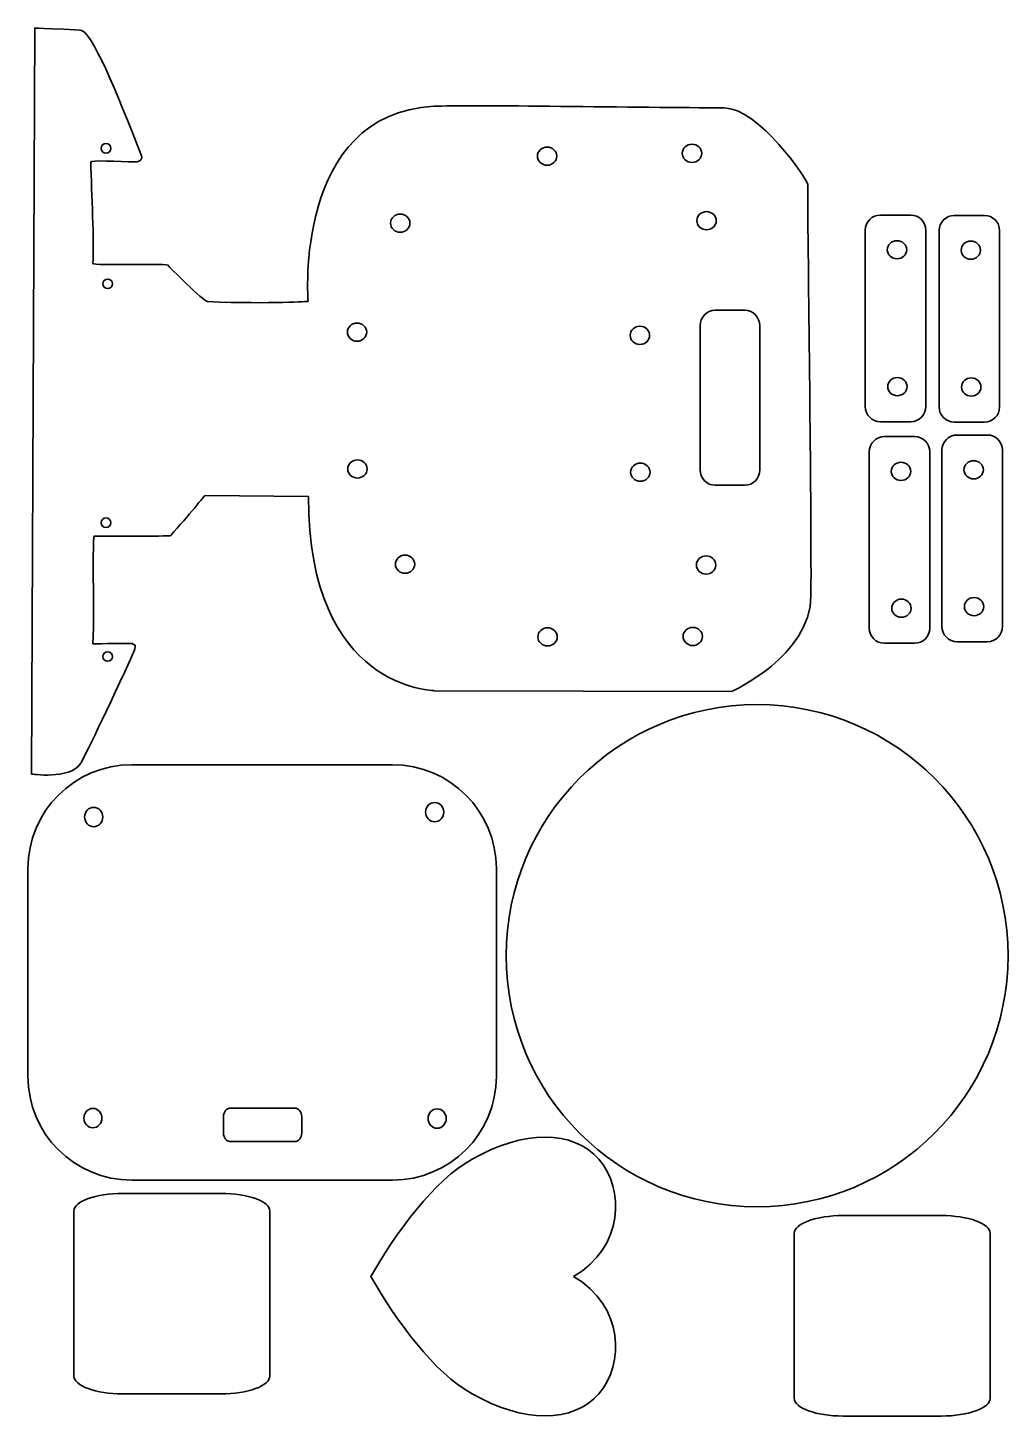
# Model space of a CAD drawing. Header units: centimetres. Extents: x 0.3 to 20.9, y 0.1 to 29.4.
import ezdxf

# ---------------------------------------------------------------- set-up
doc = ezdxf.new("R2010")
doc.units = ezdxf.units.CM

msp = doc.modelspace()

# ---------------------------------------------------------------- linework, layer by layer
at = {"color": 205, "linetype": 'Continuous', "lineweight": 35, "true_color": 0x846699}
for points, knots in [([(1.701, 16.466), (1.696, 16.453), (2.251, 16.48), (2.506, 16.472), (2.586, 16.469), (2.495, 16.464), (2.561, 16.452), (2.61, 16.444), (2.591, 16.362), (2.57, 16.316), (2.035, 15.129), (1.47, 13.986), (1.445, 13.951), (1.202, 13.606), (0.413, 13.734), (0.413, 13.734), (0.413, 13.734), (0.483, 29.379), (0.483, 29.379), (0.483, 29.379), (0.398, 29.383), (1.434, 29.339), (1.675, 29.329), (2.196, 28.054), (2.721, 26.698), (2.749, 26.626), (2.678, 26.571), (2.59, 26.573), (2.23, 26.577), (1.655, 26.615), (1.656, 26.571), (1.677, 25.897), (1.729, 24.913), (1.701, 24.444), (1.697, 24.381), (3.344, 24.461), (3.289, 24.393), (3.28, 24.382), (4.036, 23.645), (4.104, 23.642), (5.503, 23.588), (6.218, 23.647), (6.218, 23.647), (6.218, 23.647), (5.895, 27.578), (8.859, 27.739), (9.519, 27.775), (13.262, 27.711), (14.937, 27.706), (15.679, 27.704), (16.698, 26.198), (16.699, 26.1), (16.711, 23.865), (16.777, 19.844), (16.768, 17.472), (16.763, 16.209), (15.11, 15.467), (15.11, 15.467), (15.11, 15.467), (8.872, 15.481), (8.872, 15.481), (8.872, 15.481), (6.218, 15.497), (6.225, 19.556), (6.225, 19.556), (4.053, 19.578), (4.053, 19.578), (4.053, 19.578), (3.72, 19.168), (3.33, 18.729), (3.322, 18.72), (1.725, 18.731), (1.724, 18.718), (1.681, 18.003), (1.745, 17.394), (1.701, 16.466)], [0, 0, 0, 0, 1, 1, 1, 2, 2, 2, 3, 3, 3, 4, 4, 4, 5, 5, 5, 6, 6, 6, 7, 7, 7, 8, 8, 8, 9, 9, 9, 10, 10, 10, 11, 11, 11, 12, 12, 12, 13, 13, 13, 14, 14, 14, 15, 15, 15, 16, 16, 16, 17, 17, 17, 18, 18, 18, 19, 19, 19, 20, 20, 20, 21, 21, 21, 22, 22, 22, 23, 23, 23, 24, 24, 24, 25, 25, 25, 25]), ([(2.077, 26.857), (2.077, 26.802), (2.033, 26.757), (1.977, 26.757), (1.922, 26.757), (1.877, 26.801), (1.877, 26.857), (1.877, 26.912), (1.922, 26.957), (1.977, 26.957), (2.033, 26.957), (2.077, 26.912), (2.077, 26.857)], [0, 0, 0, 0, 1, 1, 1, 2, 2, 2, 3, 3, 3, 4, 4, 4, 4]), ([(14.069, 26.753), (14.069, 26.858), (14.16, 26.943), (14.272, 26.943), (14.384, 26.943), (14.475, 26.858), (14.475, 26.753), (14.475, 26.647), (14.384, 26.562), (14.272, 26.562), (14.16, 26.562), (14.069, 26.647), (14.069, 26.753)], [0, 0, 0, 0, 1, 1, 1, 2, 2, 2, 3, 3, 3, 4, 4, 4, 4]), ([(11.029, 26.693), (11.029, 26.799), (11.12, 26.884), (11.232, 26.884), (11.344, 26.884), (11.435, 26.799), (11.435, 26.693), (11.435, 26.588), (11.344, 26.503), (11.232, 26.503), (11.12, 26.503), (11.029, 26.588), (11.029, 26.693)], [0, 0, 0, 0, 1, 1, 1, 2, 2, 2, 3, 3, 3, 4, 4, 4, 4]), ([(7.947, 25.288), (7.947, 25.393), (8.038, 25.478), (8.15, 25.478), (8.262, 25.478), (8.354, 25.393), (8.354, 25.288), (8.354, 25.183), (8.262, 25.097), (8.15, 25.097), (8.038, 25.097), (7.947, 25.183), (7.947, 25.288)], [0, 0, 0, 0, 1, 1, 1, 2, 2, 2, 3, 3, 3, 4, 4, 4, 4]), ([(14.373, 25.339), (14.373, 25.444), (14.464, 25.529), (14.577, 25.529), (14.689, 25.529), (14.78, 25.444), (14.78, 25.339), (14.78, 25.234), (14.689, 25.148), (14.577, 25.148), (14.464, 25.148), (14.373, 25.234), (14.373, 25.339)], [0, 0, 0, 0, 1, 1, 1, 2, 2, 2, 3, 3, 3, 4, 4, 4, 4]), ([(18.37, 24.729), (18.37, 24.834), (18.461, 24.92), (18.573, 24.92), (18.685, 24.92), (18.776, 24.834), (18.776, 24.729), (18.776, 24.624), (18.685, 24.539), (18.573, 24.539), (18.461, 24.539), (18.37, 24.624), (18.37, 24.729)], [0, 0, 0, 0, 1, 1, 1, 2, 2, 2, 3, 3, 3, 4, 4, 4, 4]), ([(19.919, 24.721), (19.919, 24.826), (20.01, 24.911), (20.122, 24.911), (20.234, 24.911), (20.325, 24.826), (20.325, 24.721), (20.325, 24.615), (20.234, 24.53), (20.122, 24.53), (20.01, 24.53), (19.919, 24.615), (19.919, 24.721)], [0, 0, 0, 0, 1, 1, 1, 2, 2, 2, 3, 3, 3, 4, 4, 4, 4]), ([(2.113, 24.016), (2.113, 23.961), (2.068, 23.916), (2.013, 23.916), (1.957, 23.916), (1.913, 23.961), (1.913, 24.016), (1.913, 24.071), (1.957, 24.116), (2.013, 24.116), (2.068, 24.116), (2.113, 24.071), (2.113, 24.016)], [0, 0, 0, 0, 1, 1, 1, 2, 2, 2, 3, 3, 3, 4, 4, 4, 4]), ([(14.756, 23.462), (14.756, 23.462), (15.382, 23.462), (15.382, 23.462), (15.554, 23.462), (15.695, 23.316), (15.695, 23.136), (15.695, 23.136), (15.695, 20.116), (15.695, 20.116), (15.695, 19.936), (15.554, 19.79), (15.382, 19.79), (15.382, 19.79), (14.756, 19.79), (14.756, 19.79), (14.583, 19.79), (14.443, 19.936), (14.443, 20.116), (14.443, 20.116), (14.443, 23.136), (14.443, 23.136), (14.443, 23.316), (14.583, 23.462), (14.756, 23.462)], [0, 0, 0, 0, 1, 1, 1, 2, 2, 2, 3, 3, 3, 4, 4, 4, 5, 5, 5, 6, 6, 6, 7, 7, 7, 8, 8, 8, 8]), ([(7.041, 23.002), (7.041, 23.107), (7.132, 23.192), (7.244, 23.192), (7.357, 23.192), (7.448, 23.107), (7.448, 23.002), (7.448, 22.897), (7.357, 22.811), (7.244, 22.811), (7.132, 22.811), (7.041, 22.897), (7.041, 23.002)], [0, 0, 0, 0, 1, 1, 1, 2, 2, 2, 3, 3, 3, 4, 4, 4, 4]), ([(12.976, 22.934), (12.976, 23.039), (13.067, 23.125), (13.18, 23.125), (13.292, 23.125), (13.383, 23.039), (13.383, 22.934), (13.383, 22.829), (13.292, 22.744), (13.18, 22.744), (13.067, 22.744), (12.976, 22.829), (12.976, 22.934)], [0, 0, 0, 0, 1, 1, 1, 2, 2, 2, 3, 3, 3, 4, 4, 4, 4]), ([(18.378, 21.859), (18.378, 21.964), (18.469, 22.049), (18.581, 22.049), (18.693, 22.049), (18.784, 21.964), (18.784, 21.859), (18.784, 21.754), (18.693, 21.668), (18.581, 21.668), (18.469, 21.668), (18.378, 21.754), (18.378, 21.859)], [0, 0, 0, 0, 1, 1, 1, 2, 2, 2, 3, 3, 3, 4, 4, 4, 4]), ([(19.927, 21.85), (19.927, 21.956), (20.019, 22.041), (20.131, 22.041), (20.243, 22.041), (20.334, 21.956), (20.334, 21.85), (20.334, 21.745), (20.243, 21.66), (20.131, 21.66), (20.019, 21.66), (19.927, 21.745), (19.927, 21.85)], [0, 0, 0, 0, 1, 1, 1, 2, 2, 2, 3, 3, 3, 4, 4, 4, 4]), ([(7.05, 20.132), (7.05, 20.237), (7.141, 20.322), (7.253, 20.322), (7.365, 20.322), (7.456, 20.237), (7.456, 20.132), (7.456, 20.027), (7.365, 19.941), (7.253, 19.941), (7.141, 19.941), (7.05, 20.027), (7.05, 20.132)], [0, 0, 0, 0, 1, 1, 1, 2, 2, 2, 3, 3, 3, 4, 4, 4, 4]), ([(12.985, 20.064), (12.985, 20.169), (13.076, 20.254), (13.188, 20.254), (13.3, 20.254), (13.391, 20.169), (13.391, 20.064), (13.391, 19.959), (13.3, 19.873), (13.188, 19.873), (13.076, 19.873), (12.985, 19.959), (12.985, 20.064)], [0, 0, 0, 0, 1, 1, 1, 2, 2, 2, 3, 3, 3, 4, 4, 4, 4]), ([(18.454, 20.081), (18.454, 20.186), (18.545, 20.271), (18.657, 20.271), (18.77, 20.271), (18.861, 20.186), (18.861, 20.081), (18.861, 19.976), (18.77, 19.89), (18.657, 19.89), (18.545, 19.89), (18.454, 19.976), (18.454, 20.081)], [0, 0, 0, 0, 1, 1, 1, 2, 2, 2, 3, 3, 3, 4, 4, 4, 4]), ([(19.978, 20.115), (19.978, 20.22), (20.069, 20.305), (20.181, 20.305), (20.294, 20.305), (20.385, 20.22), (20.385, 20.115), (20.385, 20.01), (20.294, 19.924), (20.181, 19.924), (20.069, 19.924), (19.978, 20.01), (19.978, 20.115)], [0, 0, 0, 0, 1, 1, 1, 2, 2, 2, 3, 3, 3, 4, 4, 4, 4]), ([(2.077, 19.004), (2.077, 18.949), (2.033, 18.904), (1.977, 18.904), (1.922, 18.904), (1.877, 18.949), (1.877, 19.004), (1.877, 19.059), (1.922, 19.104), (1.977, 19.104), (2.033, 19.104), (2.077, 19.059), (2.077, 19.004)], [0, 0, 0, 0, 1, 1, 1, 2, 2, 2, 3, 3, 3, 4, 4, 4, 4]), ([(8.049, 18.134), (8.049, 18.239), (8.14, 18.324), (8.252, 18.324), (8.364, 18.324), (8.455, 18.239), (8.455, 18.134), (8.455, 18.028), (8.364, 17.943), (8.252, 17.943), (8.14, 17.943), (8.049, 18.028), (8.049, 18.134)], [0, 0, 0, 0, 1, 1, 1, 2, 2, 2, 3, 3, 3, 4, 4, 4, 4]), ([(14.365, 18.117), (14.365, 18.222), (14.456, 18.307), (14.568, 18.307), (14.68, 18.307), (14.771, 18.222), (14.771, 18.117), (14.771, 18.011), (14.68, 17.926), (14.568, 17.926), (14.456, 17.926), (14.365, 18.011), (14.365, 18.117)], [0, 0, 0, 0, 1, 1, 1, 2, 2, 2, 3, 3, 3, 4, 4, 4, 4]), ([(18.463, 17.211), (18.463, 17.316), (18.554, 17.401), (18.666, 17.401), (18.778, 17.401), (18.869, 17.316), (18.869, 17.211), (18.869, 17.106), (18.778, 17.02), (18.666, 17.02), (18.554, 17.02), (18.463, 17.106), (18.463, 17.211)], [0, 0, 0, 0, 1, 1, 1, 2, 2, 2, 3, 3, 3, 4, 4, 4, 4]), ([(19.987, 17.245), (19.987, 17.35), (20.078, 17.435), (20.19, 17.435), (20.302, 17.435), (20.393, 17.35), (20.393, 17.245), (20.393, 17.139), (20.302, 17.054), (20.19, 17.054), (20.078, 17.054), (19.987, 17.139), (19.987, 17.245)], [0, 0, 0, 0, 1, 1, 1, 2, 2, 2, 3, 3, 3, 4, 4, 4, 4]), ([(11.037, 16.61), (11.037, 16.715), (11.129, 16.8), (11.241, 16.8), (11.353, 16.8), (11.444, 16.715), (11.444, 16.61), (11.444, 16.504), (11.353, 16.419), (11.241, 16.419), (11.129, 16.419), (11.037, 16.504), (11.037, 16.61)], [0, 0, 0, 0, 1, 1, 1, 2, 2, 2, 3, 3, 3, 4, 4, 4, 4]), ([(14.085, 16.618), (14.085, 16.723), (14.177, 16.809), (14.289, 16.809), (14.401, 16.809), (14.492, 16.723), (14.492, 16.618), (14.492, 16.513), (14.401, 16.428), (14.289, 16.428), (14.177, 16.428), (14.085, 16.513), (14.085, 16.618)], [0, 0, 0, 0, 1, 1, 1, 2, 2, 2, 3, 3, 3, 4, 4, 4, 4]), ([(2.113, 16.197), (2.113, 16.142), (2.068, 16.097), (2.013, 16.097), (1.957, 16.097), (1.913, 16.142), (1.913, 16.197), (1.913, 16.252), (1.957, 16.297), (2.013, 16.297), (2.068, 16.297), (2.113, 16.252), (2.113, 16.197)], [0, 0, 0, 0, 1, 1, 1, 2, 2, 2, 3, 3, 3, 4, 4, 4, 4]), ([(1.72, 13.034), (1.825, 13.034), (1.91, 12.943), (1.91, 12.831), (1.91, 12.719), (1.825, 12.628), (1.72, 12.628), (1.615, 12.628), (1.529, 12.719), (1.529, 12.831), (1.529, 12.943), (1.615, 13.034), (1.72, 13.034)], [0, 0, 0, 0, 1, 1, 1, 2, 2, 2, 3, 3, 3, 4, 4, 4, 4]), ([(8.874, 13.136), (8.979, 13.136), (9.064, 13.045), (9.064, 12.933), (9.064, 12.821), (8.979, 12.73), (8.874, 12.73), (8.769, 12.73), (8.683, 12.821), (8.683, 12.933), (8.683, 13.045), (8.769, 13.136), (8.874, 13.136)], [0, 0, 0, 0, 1, 1, 1, 2, 2, 2, 3, 3, 3, 4, 4, 4, 4]), ([(1.703, 6.718), (1.808, 6.718), (1.893, 6.627), (1.893, 6.515), (1.893, 6.403), (1.808, 6.312), (1.703, 6.312), (1.598, 6.312), (1.512, 6.403), (1.512, 6.515), (1.512, 6.627), (1.598, 6.718), (1.703, 6.718)], [0, 0, 0, 0, 1, 1, 1, 2, 2, 2, 3, 3, 3, 4, 4, 4, 4]), ([(6.083, 6.549), (6.083, 6.549), (6.083, 6.199), (6.083, 6.199), (6.083, 6.102), (6.018, 6.023), (5.937, 6.023), (5.937, 6.023), (4.588, 6.023), (4.588, 6.023), (4.508, 6.023), (4.443, 6.102), (4.443, 6.199), (4.443, 6.199), (4.443, 6.549), (4.443, 6.549), (4.443, 6.646), (4.508, 6.725), (4.588, 6.725), (4.588, 6.725), (5.937, 6.725), (5.937, 6.725), (6.018, 6.725), (6.083, 6.646), (6.083, 6.549)], [0, 0, 0, 0, 1, 1, 1, 2, 2, 2, 3, 3, 3, 4, 4, 4, 5, 5, 5, 6, 6, 6, 7, 7, 7, 8, 8, 8, 8]), ([(8.925, 6.71), (9.03, 6.71), (9.115, 6.619), (9.115, 6.507), (9.115, 6.395), (9.03, 6.303), (8.925, 6.303), (8.82, 6.303), (8.734, 6.395), (8.734, 6.507), (8.734, 6.619), (8.82, 6.71), (8.925, 6.71)], [0, 0, 0, 0, 1, 1, 1, 2, 2, 2, 3, 3, 3, 4, 4, 4, 4]), ([(2.331, 4.937), (2.331, 4.937), (4.388, 4.937), (4.388, 4.937), (4.955, 4.937), (5.416, 4.77), (5.416, 4.564), (5.416, 4.564), (5.416, 1.105), (5.416, 1.105), (5.416, 0.899), (4.955, 0.732), (4.388, 0.732), (4.388, 0.732), (2.331, 0.732), (2.331, 0.732), (1.764, 0.732), (1.303, 0.899), (1.303, 1.105), (1.303, 1.105), (1.303, 4.564), (1.303, 4.564), (1.303, 4.77), (1.764, 4.937), (2.331, 4.937)], [0, 0, 0, 0, 1, 1, 1, 2, 2, 2, 3, 3, 3, 4, 4, 4, 5, 5, 5, 6, 6, 6, 7, 7, 7, 8, 8, 8, 8]), ([(17.444, 4.471), (17.444, 4.471), (19.501, 4.471), (19.501, 4.471), (20.068, 4.471), (20.529, 4.304), (20.529, 4.098), (20.529, 4.098), (20.529, 0.639), (20.529, 0.639), (20.529, 0.433), (20.068, 0.266), (19.501, 0.266), (19.501, 0.266), (17.444, 0.266), (17.444, 0.266), (16.877, 0.266), (16.416, 0.433), (16.416, 0.639), (16.416, 0.639), (16.416, 4.098), (16.416, 4.098), (16.416, 4.304), (16.877, 4.471), (17.444, 4.471)], [0, 0, 0, 0, 1, 1, 1, 2, 2, 2, 3, 3, 3, 4, 4, 4, 5, 5, 5, 6, 6, 6, 7, 7, 7, 8, 8, 8, 8])]:
    msp.add_open_spline(points, degree=3, knots=knots, dxfattribs=at)
at = {"color": 18, "linetype": 'Continuous', "lineweight": 35, "true_color": 0x000000}
for points, knots in [([(19.177, 25.141), (19.177, 25.141), (19.177, 21.441), (19.177, 21.441), (19.177, 21.266), (19.035, 21.123), (18.86, 21.123), (18.86, 21.123), (18.224, 21.123), (18.224, 21.123), (18.049, 21.123), (17.907, 21.266), (17.907, 21.441), (17.907, 21.441), (17.907, 25.141), (17.907, 25.141), (17.907, 25.316), (18.049, 25.458), (18.224, 25.458), (18.224, 25.458), (18.86, 25.458), (18.86, 25.458), (19.035, 25.458), (19.177, 25.316), (19.177, 25.141)], [0, 0, 0, 0, 1, 1, 1, 2, 2, 2, 3, 3, 3, 4, 4, 4, 5, 5, 5, 6, 6, 6, 7, 7, 7, 8, 8, 8, 8]), ([(20.726, 25.132), (20.726, 25.132), (20.726, 21.432), (20.726, 21.432), (20.726, 21.257), (20.584, 21.115), (20.409, 21.115), (20.409, 21.115), (19.774, 21.115), (19.774, 21.115), (19.599, 21.115), (19.456, 21.257), (19.456, 21.432), (19.456, 21.432), (19.456, 25.132), (19.456, 25.132), (19.456, 25.307), (19.599, 25.45), (19.774, 25.45), (19.774, 25.45), (20.409, 25.45), (20.409, 25.45), (20.584, 25.45), (20.726, 25.307), (20.726, 25.132)], [0, 0, 0, 0, 1, 1, 1, 2, 2, 2, 3, 3, 3, 4, 4, 4, 5, 5, 5, 6, 6, 6, 7, 7, 7, 8, 8, 8, 8]), ([(19.262, 20.492), (19.262, 20.492), (19.262, 16.793), (19.262, 16.793), (19.262, 16.617), (19.119, 16.475), (18.944, 16.475), (18.944, 16.475), (18.309, 16.475), (18.309, 16.475), (18.134, 16.475), (17.992, 16.617), (17.992, 16.793), (17.992, 16.793), (17.992, 20.492), (17.992, 20.492), (17.992, 20.668), (18.134, 20.81), (18.309, 20.81), (18.309, 20.81), (18.944, 20.81), (18.944, 20.81), (19.119, 20.81), (19.262, 20.668), (19.262, 20.492)], [0, 0, 0, 0, 1, 1, 1, 2, 2, 2, 3, 3, 3, 4, 4, 4, 5, 5, 5, 6, 6, 6, 7, 7, 7, 8, 8, 8, 8]), ([(20.786, 20.526), (20.786, 20.526), (20.786, 16.826), (20.786, 16.826), (20.786, 16.651), (20.643, 16.509), (20.468, 16.509), (20.468, 16.509), (19.833, 16.509), (19.833, 16.509), (19.658, 16.509), (19.516, 16.651), (19.516, 16.826), (19.516, 16.826), (19.516, 20.526), (19.516, 20.526), (19.516, 20.702), (19.658, 20.844), (19.833, 20.844), (19.833, 20.844), (20.468, 20.844), (20.468, 20.844), (20.643, 20.844), (20.786, 20.702), (20.786, 20.526)], [0, 0, 0, 0, 1, 1, 1, 2, 2, 2, 3, 3, 3, 4, 4, 4, 5, 5, 5, 6, 6, 6, 7, 7, 7, 8, 8, 8, 8]), ([(15.638, 15.188), (18.544, 15.188), (20.904, 12.828), (20.904, 9.922), (20.904, 7.015), (18.544, 4.656), (15.638, 4.656), (12.731, 4.656), (10.372, 7.015), (10.372, 9.922), (10.372, 12.828), (12.731, 15.188), (15.638, 15.188)], [0, 0, 0, 0, 1, 1, 1, 2, 2, 2, 3, 3, 3, 4, 4, 4, 4]), ([(10.168, 11.749), (10.168, 11.749), (10.168, 7.392), (10.168, 7.392), (10.168, 6.19), (9.193, 5.214), (7.99, 5.214), (7.99, 5.214), (2.517, 5.214), (2.517, 5.214), (1.315, 5.214), (0.339, 6.19), (0.339, 7.392), (0.339, 7.392), (0.339, 11.749), (0.339, 11.749), (0.339, 12.951), (1.315, 13.927), (2.517, 13.927), (2.517, 13.927), (7.99, 13.927), (7.99, 13.927), (9.193, 13.927), (10.168, 12.951), (10.168, 11.749)], [0, 0, 0, 0, 1, 1, 1, 2, 2, 2, 3, 3, 3, 4, 4, 4, 5, 5, 5, 6, 6, 6, 7, 7, 7, 8, 8, 8, 8]), ([(11.789, 3.193), (12.852, 2.578), (12.852, 1.348), (12.32, 0.733), (11.789, 0.118), (10.725, 0.118), (9.661, 0.733), (8.863, 1.163), (8.065, 2.27), (7.533, 3.193), (8.065, 4.115), (8.863, 5.222), (9.661, 5.653), (10.725, 6.268), (11.789, 6.268), (12.32, 5.653), (12.852, 5.038), (12.852, 3.808), (11.789, 3.193)], [0, 0, 0, 0, 1, 1, 1, 2, 2, 2, 3, 3, 3, 4, 4, 4, 5, 5, 5, 6, 6, 6, 6])]:
    msp.add_open_spline(points, degree=3, knots=knots, dxfattribs=at)

doc.saveas('drawing.dxf')
